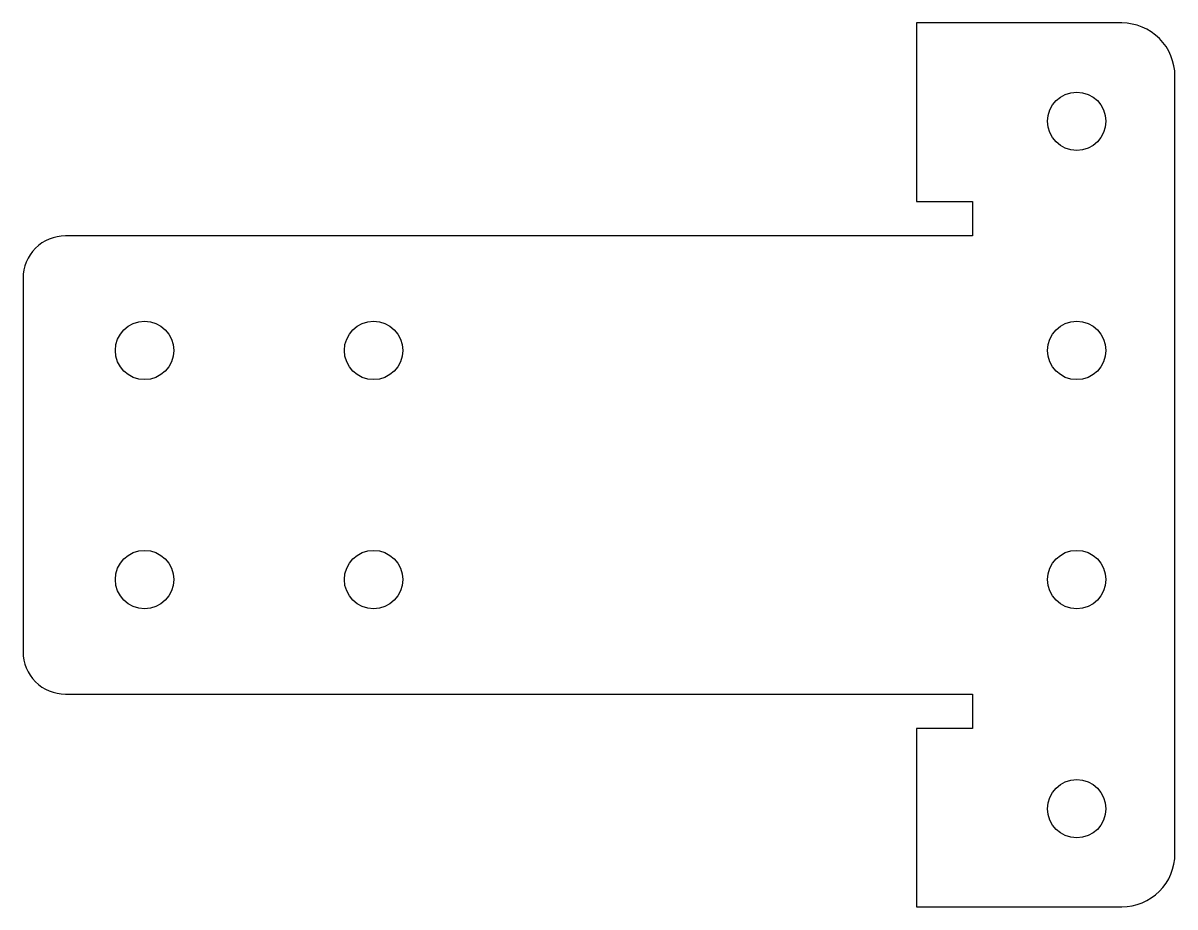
# Model space of a CAD drawing. Header units: millimetres. Extents: x -4 to 97, y -19 to 59.
import ezdxf

# ---------------------------------------------------------------- set-up
doc = ezdxf.new("R2010")
doc.units = ezdxf.units.MM

msp = doc.modelspace()

# ---------------------------------------------------------------- linework, layer by layer
msp.add_lwpolyline([(0, 40, 0.414214), (-3.7, 36.3), (-3.7, 3.7, 0.414214), (0, 0), (79.19, 0), (79.19, -3), (74.3, -3), (74.3, -18.57), (92.24, -18.57, 0.414214), (96.88, -13.93), (96.88, 53.94, 0.414214), (92.24, 58.58), (74.3, 58.58), (74.3, 43), (79.19, 43), (79.19, 40)], format="xyb", close=True)
for centre in [(88.3, 50), (6.91, 30), (26.91, 30), (88.3, 30), (6.91, 10), (26.91, 10), (88.3, 10), (88.3, -10)]:
    msp.add_circle(centre, 2.55)

doc.saveas('drawing.dxf')
